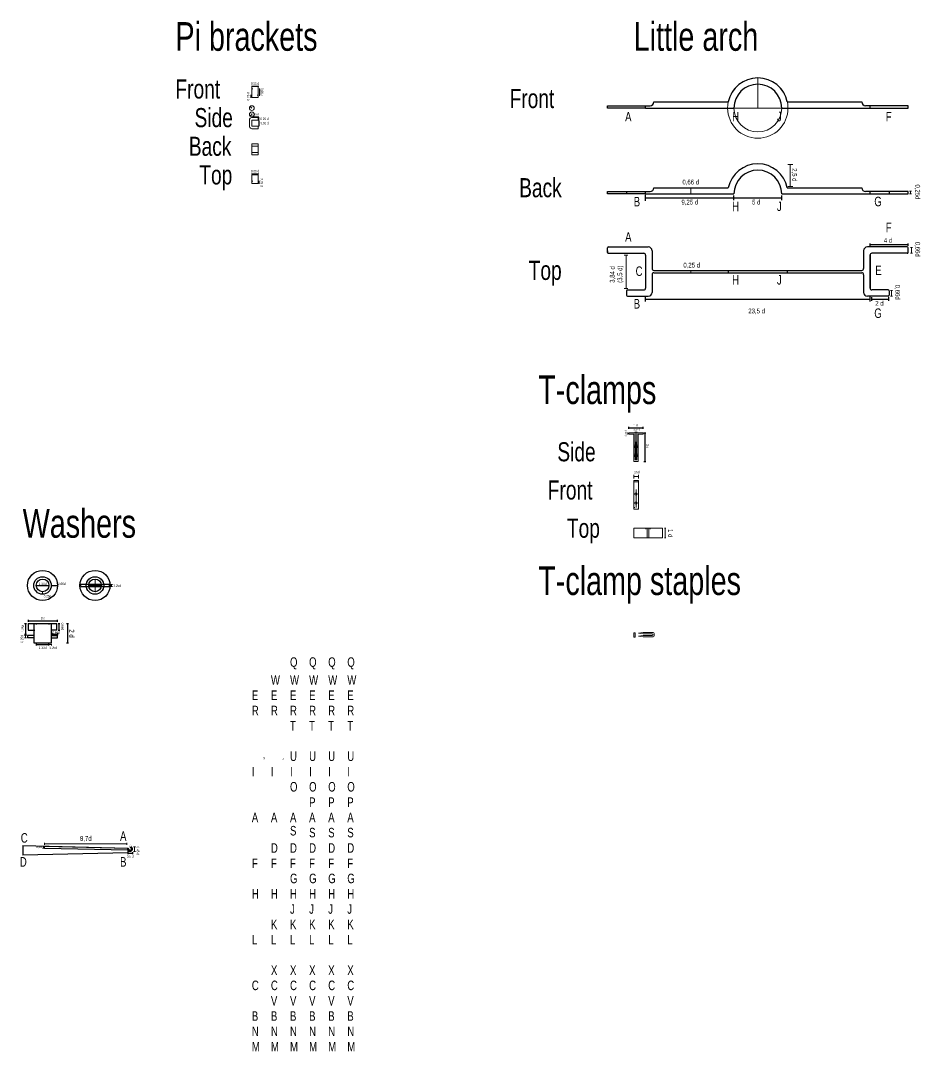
# Model space of a CAD drawing. Header units: centimetres. Extents: x -4 to 447, y -319 to -53.
# Drawn here: x 105.8 to 200, y -160.8 to -52.8 of the extents above; entities that cross this region are included whole.
import ezdxf

# ---------------------------------------------------------------- set-up
doc = ezdxf.new("R2010")
doc.units = ezdxf.units.CM
doc.linetypes.add('DOT', pattern=[6.35, 0, -6.35])
doc.linetypes.add('DOT2', pattern=[3.175, 0, -3.175])
doc.layers.get('0').update_dxf_attribs({"linetype": 'CONTINUOUS', "lineweight": 0})
for name, color, linetype in [('Cone', 7, 'CONTINUOUS'), ('Cone bar', 7, 'CONTINUOUS'), ('Little arch', 7, 'CONTINUOUS'), ('Measurements (known)', 3, 'CONTINUOUS'), ('Washer', 7, 'CONTINUOUS')]:
    doc.layers.add(name, color=color, linetype=linetype)
for name, color, linetype, lineweight in [('Helpers', 3, 'CONTINUOUS', 0), ('Letters', 7, 'CONTINUOUS', 0), ('Measurements (derivable)', 6, 'CONTINUOUS', 0), ('Measurements (roughly known)', 40, 'CONTINUOUS', 0), ('Measurements (subjective)', 1, 'CONTINUOUS', 0), ('Part names', 7, 'CONTINUOUS', 0), ('Pi-brackets', 7, 'CONTINUOUS', 0), ('T-clamp staples', 7, 'CONTINUOUS', 0), ('T-clamps', 7, 'CONTINUOUS', 0)]:
    doc.layers.add(name, color=color, linetype=linetype, lineweight=lineweight)
doc.styles.get("Standard").update_dxf_attribs({"font": 'txt', "width": 0.75})

# ---------------------------------------------------------------- blocks, each defined once
blk = doc.blocks.new('Washer - top')
at = {"layer": 'Washer'}
for p, q in [((0, -0.25), (0, 0)), ((0, 0), (3, 0)), ((3, -0.25), (3, 0)), ((0, -0.25), (3, -0.25))]:
    blk.add_line(p, q, dxfattribs=at)
for radius in [1.58, 0.917, 0.667]:
    blk.add_circle((1.5, -0.13), radius, dxfattribs=at)
blk = doc.blocks.new('Washer - side')
at = {"layer": 'Washer'}
for p, q in [((0, 0), (3, 0)), ((0, 0), (0, -0.666)), ((0.583334, 0), (2.416666, 0)), ((0.583334, 0), (0.583334, -2)), ((2.416666, 0), (2.416666, -2)), ((3, -0.666), (3, 0)), ((0, -0.666), (0.583334, -0.666)), ((3, -0.666), (2.416666, -0.666)), ((-0.082666, -1.25), (-0.082666, -1.5)), ((0.586851, -1.25), (-0.082666, -1.25)), ((0.583334, -1.5), (-0.082666, -1.5)), ((0.583334, -2), (2.416666, -2)), ((2.416666, -1.25), (3.082666, -1.25)), ((2.416666, -1.5), (3.082666, -1.5)), ((3.082666, -1.5), (3.082666, -1.25))]:
    blk.add_line(p, q, dxfattribs=at)
at = {"layer": 'Washer', "linetype": 'DOT2'}
for p, q in [((0.83334, 0), (0.83334, -2)), ((2.16666, 0), (2.16666, -2)), ((0.583334, -0.666), (2.416666, -0.666))]:
    blk.add_line(p, q, dxfattribs=at)
blk = doc.blocks.new('Pi-bracket - front')
at = {"layer": 'Pi-brackets'}
for p, q in [((0, -0.25), (0, 0)), ((0, 0), (0.66, 0)), ((0.66, 0), (0.66, -0.25)), ((0, -0.91), (0, -0.25)), ((0, -0.91), (0, -1.16)), ((0.66, -0.25), (0.66, -0.91)), ((0.66, -1.16), (0.66, -0.91)), ((0, -1.16), (0.66, -1.16))]:
    blk.add_line(p, q, dxfattribs=at)
at = {"layer": 'Pi-brackets', "linetype": 'DOT'}
for p, q in [((0, -0.25), (0.66, -0.25)), ((0.66, -0.91), (0, -0.91))]:
    blk.add_line(p, q, dxfattribs=at)
blk = doc.blocks.new('Pi-bracket - side')
at = {"layer": 'Pi-brackets'}
for p, q in [((0.65, 0), (0, 0)), ((0.65, -0.25), (0.65, 0)), ((-0.26, -0.25), (-0.26, -0.95)), ((-0.01, -0.91), (-0.01, -0.25)), ((-0.01, -0.25), (0.65, -0.25)), ((-0.01, -0.91), (0.65, -0.91)), ((0.65, -0.91), (0.65, -1.16)), ((0.65, -1.16), (-0.01, -1.16))]:
    blk.add_line(p, q, dxfattribs=at)
for centre, radius, start, end in [((-0.01, -0.25), 0.25, 88.43, 179.9848), ((0, -0.9), 0.26, 192.108, 269.5547)]:
    blk.add_arc(centre, radius, start, end, dxfattribs=at)
blk = doc.blocks.new('Pi-bracket - back')
at = {"layer": 'Pi-brackets'}
for p, q in [((0, -0.25), (0, 0)), ((0, 0), (0.66, 0)), ((0.66, 0), (0.66, -0.25)), ((0, -0.91), (0, -0.25)), ((0, -0.25), (0.66, -0.25)), ((0, -0.91), (0, -1.16)), ((0.66, -0.91), (0, -0.91)), ((0.66, -0.25), (0.66, -0.91)), ((0.66, -1.16), (0.66, -0.91)), ((0, -1.16), (0.66, -1.16))]:
    blk.add_line(p, q, dxfattribs=at)
blk = doc.blocks.new('Pi-bracket - top')
at = {"layer": 'Pi-brackets'}
for p, q in [((0, -0.91), (0, 0)), ((0, 0), (0.66, 0)), ((0.66, 0), (0.66, -0.91)), ((0, -0.91), (0.66, -0.91))]:
    blk.add_line(p, q, dxfattribs=at)
at = {"layer": 'Pi-brackets', "linetype": 'DOT'}
blk.add_line((0, -0.66), (0.66, -0.66), dxfattribs=at)
blk = doc.blocks.new('Little arch - front')
at = {"layer": 'Little arch'}
for p, q in [((0, -0.25), (0, 0)), ((0, 0), (4.47, 0)), ((4, -0.25), (4, 0)), ((4.87, 0.41), (12.66, 0.41)), ((4.87, 0.41), (4.87, 0.4)), ((4.87, 0.41), (4.87, 0.4)), ((18.84, 0.41), (26.63, 0.4)), ((31.5, 0), (27.03, 0)), ((27.5, -0.25), (27.5, 0)), ((4, -0.25), (0, -0.25)), ((4, -0.25), (13.25, -0.25)), ((18.25, -0.25), (27.5, -0.25)), ((27.5, -0.25), (31.5, -0.25)), ((31.5, -0.25), (31.5, 0))]:
    blk.add_line(p, q, dxfattribs=at)
for centre, radius, start, end in [((15.75, -0.25), 3.16, 12.0556, 167.9444), ((15.75, -0.25), 2.5, 0, 180), ((4.47, 0.4), 0.4, 270, 0), ((27.03, 0.4), 0.4, 180, 270)]:
    blk.add_arc(centre, radius, start, end, dxfattribs=at)
blk = doc.blocks.new('Little arch - back')
at = {"layer": 'Little arch'}
for p, q in [((0, -0.25), (0, 0)), ((0, 0), (4.47, 0)), ((2, 0), (2, -0.25)), ((4, -0.25), (4, 0)), ((4.87, 0.41), (12.66, 0.41)), ((4.87, 0.41), (4.87, 0.4)), ((4.87, 0.41), (4.87, 0.4)), ((18.84, 0.41), (26.63, 0.4)), ((31.5, 0), (27.03, 0)), ((27.5, -0.25), (27.5, 0)), ((29.5, 0), (29.5, -0.25)), ((31.5, -0.25), (31.5, 0)), ((4, -0.25), (0, -0.25)), ((4, -0.25), (13.25, -0.25)), ((18.25, -0.25), (27.5, -0.25)), ((27.5, -0.25), (31.5, -0.25))]:
    blk.add_line(p, q, dxfattribs=at)
for centre, radius, start, end in [((15.75, -0.25), 3.16, 12.0556, 167.9444), ((15.75, -0.25), 2.5, 0, 180), ((4.47, 0.4), 0.4, 270, 0), ((27.03, 0.4), 0.4, 180, 270)]:
    blk.add_arc(centre, radius, start, end, dxfattribs=at)
blk = doc.blocks.new('Little arch - top')
at = {"layer": 'Little arch'}
for p, q in [((0, 0), (4.17, 0)), ((31.3, 0), (27.13, 0)), ((-0.1, -0.57), (-0.1, -0.1)), ((-0.1, -0.42), (-0.1, -0.57)), ((0, -0.67), (3.7, -0.67)), ((3.9, -0.87), (3.9, -4.31)), ((4.57, -0.4), (4.57, -2.26)), ((26.73, -0.4), (26.73, -2.26)), ((27.4, -4.34), (27.4, -0.84)), ((27.4, -0.87), (27.4, -4.31)), ((31.3, -0.67), (27.6, -0.67)), ((31.4, -0.57), (31.4, -0.1)), ((4.57, -2.91), (4.57, -4.77)), ((4.77, -2.46), (26.53, -2.46)), ((4.77, -2.71), (26.53, -2.71)), ((12.56, -2.46), (12.56, -2.71)), ((18.74, -2.46), (18.74, -2.71)), ((26.73, -2.91), (26.73, -4.77)), ((27.4, -2.46), (27.4, -2.71)), ((1.9, -4.61), (1.9, -4.76)), ((1.9, -4.61), (1.9, -5.07)), ((2, -4.51), (3.7, -4.51)), ((2, -5.17), (4.17, -5.17)), ((29.3, -5.17), (27.13, -5.17)), ((29.3, -4.51), (27.6, -4.51)), ((29.4, -4.61), (29.4, -4.76)), ((29.4, -4.61), (29.4, -5.07))]:
    blk.add_line(p, q, dxfattribs=at)
for centre, radius, start, end in [((0, -0.1), 0.1, 90, 180), ((31.3, -0.1), 0.1, 0, 90), ((0, -0.57), 0.1, 180, 270), ((3.7, -0.87), 0.2, 0, 90), ((4.17, -0.4), 0.4, 0, 90), ((27.13, -0.4), 0.4, 90, 180), ((27.6, -0.87), 0.2, 90, 180), ((31.3, -0.57), 0.1, 270, 0), ((4.77, -2.26), 0.2, 180, 270), ((4.77, -2.91), 0.2, 90, 180), ((26.53, -2.26), 0.2, 270, 0), ((26.53, -2.91), 0.2, 0, 90), ((3.7, -4.31), 0.2, 270, 0), ((27.6, -4.31), 0.2, 180, 270), ((2, -4.61), 0.1, 90, 180), ((2, -5.07), 0.1, 180, 270), ((4.17, -4.77), 0.4, 270, 0), ((27.13, -4.77), 0.4, 180, 270), ((29.3, -4.61), 0.1, 0, 90), ((29.3, -5.07), 0.1, 270, 0)]:
    blk.add_arc(centre, radius, start, end, dxfattribs=at)
blk = doc.blocks.new('T-clamp - side')
at = {"layer": 'T-clamps'}
for p, q in [((0, 0), (0, -0.075)), ((0, -0.075), (0, 0)), ((0, 0), (0.665, 0)), ((0, 0), (0, -0.15)), ((0.665, 0), (0.515, 0)), ((0.665, -2.85), (0.665, 0)), ((0.835, 0), (1.5, 0)), ((0.835, 0), (0.985, 0)), ((0.835, 0), (0.835, -2.85)), ((1.5, 0), (1.5, -0.075)), ((1.5, 0), (1.5, -0.15)), ((0, -0.15), (0.515, -0.15)), ((0.515, -0.15), (0.515, -2.925)), ((1.5, -0.15), (0.985, -0.15)), ((0.985, -2.925), (0.985, -0.15)), ((0.515, -3), (0.515, -2.85)), ((0.515, -2.925), (0.515, -3)), ((0.515, -3), (0.985, -3)), ((0.665, -2.85), (0.835, -2.85)), ((0.985, -3), (0.985, -2.85)), ((0.985, -2.925), (0.985, -3))]:
    blk.add_line(p, q, dxfattribs=at)
at = {"layer": 'T-clamps', "linetype": 'DOT2'}
for p, q in [((0.515, -1.3), (0.665, -1.3)), ((0.515, -1.55), (0.665, -1.55)), ((0.835, -1.3), (0.985, -1.3)), ((0.835, -1.55), (0.985, -1.55)), ((0.515, -2.25), (0.665, -2.25)), ((0.515, -2.5), (0.665, -2.5)), ((0.835, -2.25), (0.985, -2.25)), ((0.835, -2.5), (0.985, -2.5))]:
    blk.add_line(p, q, dxfattribs=at)
blk = doc.blocks.new('T-clamp - front')
at = {"layer": 'T-clamps'}
for p, q in [((0, 0), (0.5, 0)), ((0, -3), (0, 0)), ((0.5, 0), (0.5, -3)), ((0, -0.15), (0.5, -0.15)), ((0.5, -3), (0, -3))]:
    blk.add_line(p, q, dxfattribs=at)
at = {"layer": 'T-clamps', "linetype": 'DOT2'}
blk.add_line((0, -2.85), (0.5, -2.85), dxfattribs=at)
at = {"layer": 'T-clamps'}
for centre in [(0.25, -1.425), (0.25, -2.375)]:
    blk.add_circle(centre, 0.125, dxfattribs=at)
blk = doc.blocks.new('T-clamp - top')
at = {"layer": 'Letters'}
for p, q in [((1.415, 0), (1.265, 0)), ((1.585, 0), (1.735, 0)), ((1.415, -1), (1.265, -1)), ((1.585, -1), (1.735, -1))]:
    blk.add_line(p, q, dxfattribs=at)
at = {"layer": 'T-clamps'}
for p, q in [((0, 0), (3, 0)), ((0, -1), (0, 0)), ((1.415, 0), (1.415, -1)), ((1.585, 0), (1.585, -1)), ((3, 0), (3, -1)), ((3, -1), (0, -1))]:
    blk.add_line(p, q, dxfattribs=at)
at = {"layer": 'T-clamps', "linetype": 'DOT2'}
for p, q in [((1.265, 0), (1.265, -1)), ((1.735, 0), (1.735, -1))]:
    blk.add_line(p, q, dxfattribs=at)
blk = doc.blocks.new('T-clamp stable - side')
at = {"layer": 'T-clamp staples'}
for p, q in [((0, -0.1), (0, 0)), ((0.05, 0.05), (0.1, 0.05)), ((0.15, -0.1), (0.15, 0)), ((0, -0.1), (0, -0.25)), ((0, -0.25), (0, -0.35)), ((0.1, -0.4), (0.05, -0.4)), ((0.15, -0.1), (0.15, -0.25)), ((0.15, -0.25), (0.15, -0.35))]:
    blk.add_line(p, q, dxfattribs=at)
for centre, start, end in [((0.05, 0), 90, 180), ((0.1, 0), 0, 90), ((0.05, -0.35), 180, 270), ((0.1, -0.35), 270, 0)]:
    blk.add_arc(centre, 0.05, start, end, dxfattribs=at)
blk = doc.blocks.new('T-clamp staple - front')
at = {"layer": 'T-clamp staples'}
for p, q in [((1, 0.075), (0.5, 0)), ((0.5, 0), (1, -0.075)), ((2.05, 0.075), (1, 0.075)), ((1, -0.225), (0.5, -0.3)), ((0.5, -0.3), (1, -0.375)), ((1.95, -0.075), (1, -0.075)), ((1.95, -0.225), (1, -0.225)), ((2.05, -0.375), (1, -0.375)), ((2, -0.125), (2, -0.175)), ((2.15, -0.025), (2.15, -0.275))]:
    blk.add_line(p, q, dxfattribs=at)
for centre, radius, start, end in [((2.05, -0.025), 0.1, 0, 90), ((1.95, -0.125), 0.05, 0, 90), ((1.95, -0.175), 0.05, 270, 0), ((2.05, -0.275), 0.1, 270, 0)]:
    blk.add_arc(centre, radius, start, end, dxfattribs=at)

msp = doc.modelspace()

# ---------------------------------------------------------------- linework, layer by layer
at = {"layer": 'Cone'}
for p, q in [((106, -139.25), (117, -139.5)), ((106, -139.25), (106, -140.25)), ((117, -140), (106, -140.25)), ((117, -139.5), (117, -140))]:
    msp.add_line(p, q, dxfattribs=at)
at = {"layer": 'Cone bar'}
for p, q in [((108.3, -139.5), (108.31, -139.3)), ((108.3, -139.5), (117, -139.7)), ((108.31, -139.3), (117, -139.5)), ((117, -139.7), (117, -139.5)), ((117.32, -139.47), (117.39, -139.39))]:
    msp.add_line(p, q, dxfattribs=at)
for points in [[(117, -139.7), (117.03, -139.72), (117.07, -139.77), (117.12, -139.82), (117.18, -139.84), (117.27, -139.85), (117.34, -139.83), (117.41, -139.79), (117.46, -139.73), (117.49, -139.68), (117.5, -139.63), (117.49, -139.55), (117.47, -139.5), (117.46, -139.47), (117.43, -139.43), (117.41, -139.41), (117.39, -139.39)], [(117, -139.5), (117.05, -139.52), (117.06, -139.55), (117.09, -139.6), (117.1, -139.63), (117.11, -139.66), (117.14, -139.71), (117.17, -139.73), (117.21, -139.75), (117.27, -139.75), (117.33, -139.73), (117.36, -139.71), (117.39, -139.66), (117.4, -139.63), (117.4, -139.57), (117.38, -139.53), (117.34, -139.48), (117.32, -139.47)]]:
    msp.add_open_spline(points, degree=3, dxfattribs=at)
at = {"layer": 'Helpers'}
for p, q in [((183, -62), (183, -58.84)), ((130, -62), (129.82, -61.82)), ((180.5, -62), (185.5, -62)), ((130, -62.66), (129.82, -62.84)), ((169.49, -96), (169.59, -96)), ((170.99, -96), (170.89, -96)), ((169.49, -96.15), (169.59, -96.15)), ((170.24, -96.95), (170.24, -97.9)), ((170.99, -96.15), (170.89, -96.15)), ((170, -97.55), (170, -97.3)), ((170, -97.43), (170.47, -97.43)), ((170.15, -97.55), (170.15, -97.3)), ((170.24, -98.85), (170.24, -97.9)), ((170.32, -97.55), (170.32, -97.3)), ((170.47, -97.55), (170.47, -97.3)), ((170, -98.5), (170, -98.25)), ((170, -98.38), (170.47, -98.38)), ((170.15, -98.5), (170.15, -98.25)), ((170.32, -98.5), (170.32, -98.25)), ((170.47, -98.5), (170.47, -98.25)), ((170.25, -101.95), (170.25, -102.9)), ((170.25, -103.85), (170.25, -102.9)), ((173.22, -106), (173.38, -106)), ((173.3, -106), (173.3, -107)), ((173.22, -107), (173.38, -107)), ((112.92, -112), (114.25, -112)), ((113.58, -111.33), (113.58, -112.67))]:
    msp.add_line(p, q, dxfattribs=at)
for centre, radius in [((183, -62), 3.16), ((183, -62), 2.5), ((130, -62), 0.25), ((130, -62.66), 0.25)]:
    msp.add_circle(centre, radius, dxfattribs=at)
at = {"layer": 'Measurements (derivable)'}
for p, q in [((129.87, -60.66), (129.93, -60.66)), ((129.87, -60.91), (129.93, -60.91)), ((129.9, -60.66), (129.9, -60.91)), ((130.76, -63), (130.7, -63)), ((130.76, -63.25), (130.7, -63.25)), ((130.73, -63.25), (130.73, -63)), ((130.79, -69.66), (130.73, -69.66)), ((130.79, -69.91), (130.73, -69.91)), ((130.76, -69.91), (130.76, -69.66)), ((175.99, -79), (175.99, -79.25)), ((170.15, -95.98), (170.15, -95.92)), ((170.15, -95.95), (170.32, -95.95)), ((170.32, -95.92), (170.32, -95.98)), ((108.08, -112.67), (108.08, -112.91)), ((106.2, -117.25), (106.4, -117.25)), ((106.2, -117.5), (106.4, -117.5)), ((106.3, -117.25), (106.3, -117.5)), ((108.75, -118.2), (108.75, -118.1)), ((109, -118.2), (108.75, -118.2)), ((108.75, -118.2), (108.75, -118.3)), ((109, -118.3), (109, -118.1))]:
    msp.add_line(p, q, dxfattribs=at)
at = {"layer": 'Measurements (known)'}
for p, q in [((130, -59.67), (130, -59.73)), ((130, -59.7), (130.66, -59.7)), ((130.66, -59.67), (130.66, -59.73)), ((130.77, -60), (130.83, -60)), ((130.8, -60), (130.8, -60.66)), ((130.77, -60.66), (130.83, -60.66)), ((130, -62.89), (130, -62.95)), ((130, -62.92), (130.66, -62.92)), ((130.66, -62.89), (130.66, -62.95)), ((130.7, -63.35), (130.76, -63.35)), ((130.73, -63.35), (130.73, -63.85)), ((130.7, -63.85), (130.76, -63.85)), ((130, -68.85), (130, -68.91)), ((130, -68.88), (130.66, -68.88)), ((130.66, -68.85), (130.66, -68.91)), ((171.25, -71.7), (171.25, -71.1)), ((180.5, -71.65), (180.5, -71.15)), ((185.5, -71.65), (185.5, -71.15)), ((171.25, -71.4), (180.5, -71.4)), ((180.5, -71.4), (185.5, -71.4)), ((194.75, -76.42), (194.75, -76.17)), ((194.75, -76.3), (198.75, -76.3)), ((198.75, -76.42), (198.75, -76.17)), ((171.25, -82.25), (171.25, -81.75)), ((171.25, -82), (194.75, -82)), ((194.75, -82.25), (194.75, -81.75)), ((194.9, -81.8), (194.9, -82.2)), ((194.9, -82), (196.7, -82)), ((196.7, -81.8), (196.7, -82.2)), ((169.47, -95.4), (169.47, -95.6)), ((169.47, -95.5), (170.97, -95.5)), ((170.97, -95.4), (170.97, -95.6)), ((171.07, -96), (171.27, -96)), ((171.17, -96), (171.17, -99)), ((171.07, -99), (171.27, -99)), ((107.42, -112), (108.75, -112)), ((109, -112), (109.66, -112)), ((106.2, -116), (106.4, -116)), ((106.3, -116), (106.3, -117.1)), ((106.6, -115.8), (106.6, -115.6)), ((106.6, -115.7), (109.6, -115.7)), ((109.6, -115.6), (109.6, -115.8)), ((109.7, -116), (109.9, -116)), ((109.8, -116), (109.8, -116.7)), ((110.6, -116), (110.8, -116)), ((110.7, -116), (110.7, -118)), ((106.2, -117.1), (106.4, -117.1)), ((109.05, -117), (109.05, -117.2)), ((109.05, -117.1), (109.66, -117.1)), ((109.66, -117), (109.66, -117.2)), ((109.7, -116.7), (109.9, -116.7)), ((107.4, -118.1), (107.4, -118.3)), ((107.4, -118.2), (108.7, -118.2)), ((108.7, -118.1), (108.7, -118.3)), ((110.6, -118), (110.8, -118)), ((117, -139.95), (117, -140.15)), ((117, -140.05), (117.5, -140.05)), ((117.5, -139.95), (117.5, -140.15))]:
    msp.add_line(p, q, dxfattribs=at)
at = {"layer": 'Measurements (subjective)'}
for p, q in [((186.15, -67.9), (186.65, -67.9)), ((186.4, -70.2), (186.4, -67.9)), ((175.99, -70.34), (175.99, -71)), ((186.15, -70.2), (186.65, -70.2)), ((198.9, -70.7), (199.1, -70.7)), ((198.9, -71), (199.1, -71)), ((199, -71), (199, -70.7)), ((199, -76.6), (199.2, -76.6)), ((199.1, -76.6), (199.1, -77.2)), ((169, -77.4), (169.4, -77.4)), ((169.2, -77.4), (169.2, -80.9)), ((199, -77.2), (199.2, -77.2)), ((169, -80.9), (169.4, -80.9)), ((196.9, -81.1), (197.1, -81.1)), ((196.9, -81.7), (197.1, -81.7)), ((197, -81.1), (197, -81.7)), ((169.34, -96), (169.4, -96)), ((169.37, -96), (169.37, -96.15)), ((169.34, -96.15), (169.4, -96.15)), ((170, -100.8), (170, -100.4)), ((170.5, -100.4), (170.5, -100.8)), ((170, -100.6), (170.5, -100.6)), ((115.2, -111.9), (115.4, -111.9)), ((115.2, -112.1), (115.4, -112.1)), ((115.3, -111.9), (115.3, -112.1)), ((108.3, -139.15), (108.3, -138.95)), ((116.9, -139.05), (108.3, -139.05)), ((116.9, -138.95), (116.9, -139.15)), ((108.08, -139.31), (108.28, -139.31)), ((108.08, -139.51), (108.28, -139.51)), ((108.18, -139.31), (108.18, -139.51)), ((117.3, -139.45), (117.26, -139.42)), ((117.28, -139.44), (117.35, -139.36)), ((117.37, -139.37), (117.33, -139.34)), ((117.6, -139.39), (117.8, -139.39)), ((117.6, -139.85), (117.8, -139.85)), ((117.7, -139.39), (117.7, -139.85))]:
    msp.add_line(p, q, dxfattribs=at)
at = {"layer": 'Washer'}
for radius in [1.58, 0.917, 0.667]:
    msp.add_circle((108.08, -112), radius, dxfattribs=at)

# ---------------------------------------------------------------- block references
for name, p in [('Washer - top', (112.08, -111.87)), ('Washer - side', (106.58, -116))]:
    msp.add_blockref(name, p)
at = {"layer": 'Little arch'}
for name, p in [('Little arch - front', (167.25, -61.75)), ('Little arch - back', (167.25, -70.75)), ('Little arch - top', (167.35, -76.54))]:
    msp.add_blockref(name, p, dxfattribs=at)
at = {"layer": 'Pi-brackets'}
for name, p in [('Pi-bracket - front', (130, -59.75)), ('Pi-bracket - side', (130.01, -63)), ('Pi-bracket - back', (130, -65.75)), ('Pi-bracket - top', (130, -69))]:
    msp.add_blockref(name, p, dxfattribs=at)
at = {"layer": 'T-clamp staples'}
for name in ['T-clamp stable - side', 'T-clamp staple - front']:
    msp.add_blockref(name, (170, -117), dxfattribs=at)
at = {"layer": 'T-clamps'}
for name, p in [('T-clamp - side', (169.49, -96)), ('T-clamp - front', (170, -101)), ('T-clamp - top', (170, -106))]:
    msp.add_blockref(name, p, dxfattribs=at)

# ---------------------------------------------------------------- texts
at = {"layer": 'Letters', "linetype": 'CONTINUOUS', "lineweight": 15, "char_height": 1, "width": 100, "attachment_point": 7}
for s, insert in [('A', (169.1, -63.4)), ('H', (180.3, -63.4)), ('J', (185, -63.4)), ('F', (196.4, -63.4)), ('B', (170, -72.3)), ('H', (180.3, -72.8)), ('J', (185, -72.8)), ('G', (195.2, -72.3)), ('F', (196.4, -75)), ('A', (169.1, -76)), ('C', (170.2, -79.6)), ('E', (195.3, -79.5)), ('H', (180.3, -80.5)), ('J', (185, -80.5)), ('B', (170, -83)), ('G', (195.2, -84)), ('Q', (134, -120.8)), ('Q', (136, -120.8)), ('Q', (138, -120.8)), ('Q', (140, -120.8)), ('W', (132, -122.4)), ('W', (134, -122.4)), ('W', (136, -122.4)), ('W', (138, -122.4)), ('W', (140, -122.4)), ('E', (130, -124)), ('E', (132, -124)), ('E', (134, -124)), ('E', (136, -124)), ('E', (138, -124)), ('E', (140, -124)), ('R', (130, -125.6)), ('R', (132, -125.6)), ('R', (134, -125.6)), ('R', (136, -125.6)), ('R', (138, -125.6)), ('R', (140, -125.6)), ('T', (134, -127.2)), ('T', (136, -127.2)), ('T', (138, -127.2)), ('T', (140, -127.2)), ('U', (134, -130.4)), ('U', (136, -130.4)), ('U', (138, -130.4)), ('U', (140, -130.4)), ('I', (130, -132)), ('I', (132, -132)), ('I', (134, -132)), ('I', (136, -132)), ('I', (138, -132)), ('I', (140, -132)), ('O', (134, -133.6)), ('O', (136, -133.6)), ('O', (138, -133.6)), ('O', (140, -133.6)), ('P', (136, -135.2)), ('P', (138, -135.2)), ('P', (140, -135.2)), ('A', (130, -136.8)), ('A', (132, -136.8)), ('A', (134, -136.8)), ('A', (136, -136.8)), ('A', (138, -136.8)), ('A', (140, -136.8)), ('C', (105.8, -138.95)), ('A', (116.2, -138.75)), ('S', (134, -138.2)), ('S', (136, -138.4)), ('S', (138, -138.4)), ('S', (140, -138.4)), ('D', (132, -140)), ('D', (134, -140)), ('D', (136, -140)), ('D', (138, -140)), ('D', (140, -140)), ('D', (105.7, -141.45)), ('B', (116.2, -141.45)), ('F', (130, -141.6)), ('F', (132, -141.6)), ('F', (134, -141.6)), ('F', (136, -141.6)), ('F', (138, -141.6)), ('F', (140, -141.6)), ('G', (134, -143.2)), ('G', (136, -143.2)), ('G', (138, -143.2)), ('G', (140, -143.2)), ('H', (130, -144.8)), ('H', (132, -144.8)), ('H', (134, -144.8)), ('H', (136, -144.8)), ('H', (138, -144.8)), ('H', (140, -144.8)), ('J', (134, -146.4)), ('J', (136, -146.4)), ('J', (138, -146.4)), ('J', (140, -146.4)), ('K', (132, -148)), ('K', (134, -148)), ('K', (136, -148)), ('K', (138, -148)), ('K', (140, -148)), ('L', (130, -149.6)), ('L', (132, -149.6)), ('L', (134, -149.6)), ('L', (136, -149.6)), ('L', (138, -149.6)), ('L', (140, -149.6)), ('X', (132, -152.8)), ('X', (134, -152.8)), ('X', (136, -152.8)), ('X', (138, -152.8)), ('X', (140, -152.8)), ('C', (130, -154.4)), ('C', (132, -154.4)), ('C', (134, -154.4)), ('C', (136, -154.4)), ('C', (138, -154.4)), ('C', (140, -154.4)), ('V', (132, -156)), ('V', (134, -156)), ('V', (136, -156)), ('V', (138, -156)), ('V', (140, -156)), ('B', (130, -157.6)), ('B', (132, -157.6)), ('B', (134, -157.6)), ('B', (136, -157.6)), ('B', (138, -157.6)), ('B', (140, -157.6)), ('N', (130, -159.2)), ('N', (132, -159.2)), ('N', (134, -159.2)), ('N', (136, -159.2)), ('N', (138, -159.2)), ('N', (140, -159.2)), ('M', (130, -160.8)), ('M', (132, -160.8)), ('M', (134, -160.8)), ('M', (136, -160.8)), ('M', (138, -160.8)), ('M', (140, -160.8))]:
    msp.add_mtext(s, dxfattribs=dict(at, insert=insert))
at = {"layer": 'Letters', "color": 7, "linetype": 'CONTINUOUS', "lineweight": 0, "char_height": 0.25, "width": 100, "attachment_point": 7}
for s, insert in [('y', (131.22, -130.25)), ('z', (133.21, -130.25))]:
    msp.add_mtext(s, dxfattribs=dict(at, insert=insert))
at = {"layer": 'Measurements (derivable)', "char_height": 0.25, "width": 100, "attachment_point": 1}
for s, insert, rotation in [('0,25 d', (129.5, -61.2), 90), ('0,25 d', (131.16, -69.37), 270), ('0.25d', (105.8, -118), 90)]:
    msp.add_mtext(s, dxfattribs=dict(at, insert=insert, rotation=rotation))
at = {"layer": 'Measurements (derivable)', "width": 100, "attachment_point": 1}
for s, insert, char_height in [('0,25 d', (130.88, -63), 0.25), ('0,25 d', (175.2, -78.2), 0.5), ('0,17d', (169.97, -95.6), 0.2), ('0.25d', (108.2, -113), 0.25), ('0.25d', (108.8, -118.4), 0.25)]:
    msp.add_mtext(s, dxfattribs=dict(at, insert=insert, char_height=char_height))
at = {"layer": 'Measurements (known)', "width": 100, "attachment_point": 1}
for s, insert, char_height in [('0,66 d', (129.9, -59.3), 0.25), ('0,66 d', (129.9, -62.52), 0.25), ('0,66 d', (130.9, -63.45), 0.25), ('0,66 d', (129.9, -68.48), 0.25), ('9,25 d', (175, -71.6), 0.5), ('5 d', (182.4, -71.6), 0.5), ('4 d', (196.2, -75.6), 0.5), ('23,5 d', (182, -83), 0.5), ('2 d', (195.3, -82.2), 0.5), ('1 d', (169.97, -95.1), 0.25), ('1.33d', (107.7, -111.7), 0.25), ('0.66d', (109.7, -111.7), 0.25), ('3 d', (107.9, -115.3), 0.25), ('0.66d', (109.1, -116.8), 0.25), ('1.33d', (107.7, -118.4), 0.25), ('0,5 d', (116.9, -140.25), 0.25)]:
    msp.add_mtext(s, dxfattribs=dict(at, insert=insert, char_height=char_height))
for s, insert, char_height, rotation in [('0,66 d', (131.2, -59.9), 0.25, 270), ('3 d', (171.57, -97.2), 0.25, 270), ('1 d', (174.1, -106.1), 0.5, 270), ('1.25d', (105.9, -116.9), 0.25, 90), ('0,66d', (110.3, -115.9), 0.25, 270), ('2 d', (111.4, -116.6), 0.5, 270)]:
    msp.add_mtext(s, dxfattribs=dict(at, insert=insert, char_height=char_height, rotation=rotation))
at = {"layer": 'Measurements (roughly known)', "insert": (168.3, -80.3), "char_height": 0.5, "width": 100, "attachment_point": 1, "rotation": 90}
msp.add_mtext('(3,5 d)', dxfattribs=at)
at = {"layer": 'Measurements (subjective)', "width": 100, "attachment_point": 1}
for s, insert, char_height, rotation in [('2,5 d', (187.1, -68.3), 0.5, 270), ('0,25d', (200, -70), 0.5, 270), ('0,66d', (200, -76), 0.5, 270), ('3,84 d', (167.5, -80.3), 0.5, 90), ('0,66d', (197.9, -80.5), 0.5, 270), ('0,15d', (169.07, -96.4), 0.2, 90), ('0,1d', (117.1, -139.35), 0.125, 45), ('0,45 d', (118.2, -139.35), 0.25, 270)]:
    msp.add_mtext(s, dxfattribs=dict(at, insert=insert, char_height=char_height, rotation=rotation))
for s, insert, char_height in [('0,66 d', (175.1, -69.5), 0.5), ('0,5d', (170, -100), 0.25), ('0.25d', (115.5, -111.9), 0.25), ('0,2d', (107.4, -139.25), 0.25), ('8,7d', (112, -138.25), 0.5)]:
    msp.add_mtext(s, dxfattribs=dict(at, insert=insert, char_height=char_height))
at = {"layer": 'Part names', "width": 100, "attachment_point": 1}
for s, insert, char_height in [('Pi brackets', (122, -53), 3), ('Little arch', (170, -53), 3), ('Front', (122, -59), 2), ('Front', (157, -60), 2), ('Side', (124, -62), 2), ('Back', (123.4, -65), 2), ('Top', (124.5, -68), 2), ('Back', (158, -69.34), 2), ('Top', (159, -78), 2), ('T-clamps', (160, -90), 3), ('Side', (162, -97), 2), ('Front', (161, -101), 2), ('Washers', (106, -104), 3), ('Top', (163, -105), 2), ('T-clamp staples', (160, -110), 3)]:
    msp.add_mtext(s, dxfattribs=dict(at, insert=insert, char_height=char_height))

doc.saveas('drawing.dxf')
